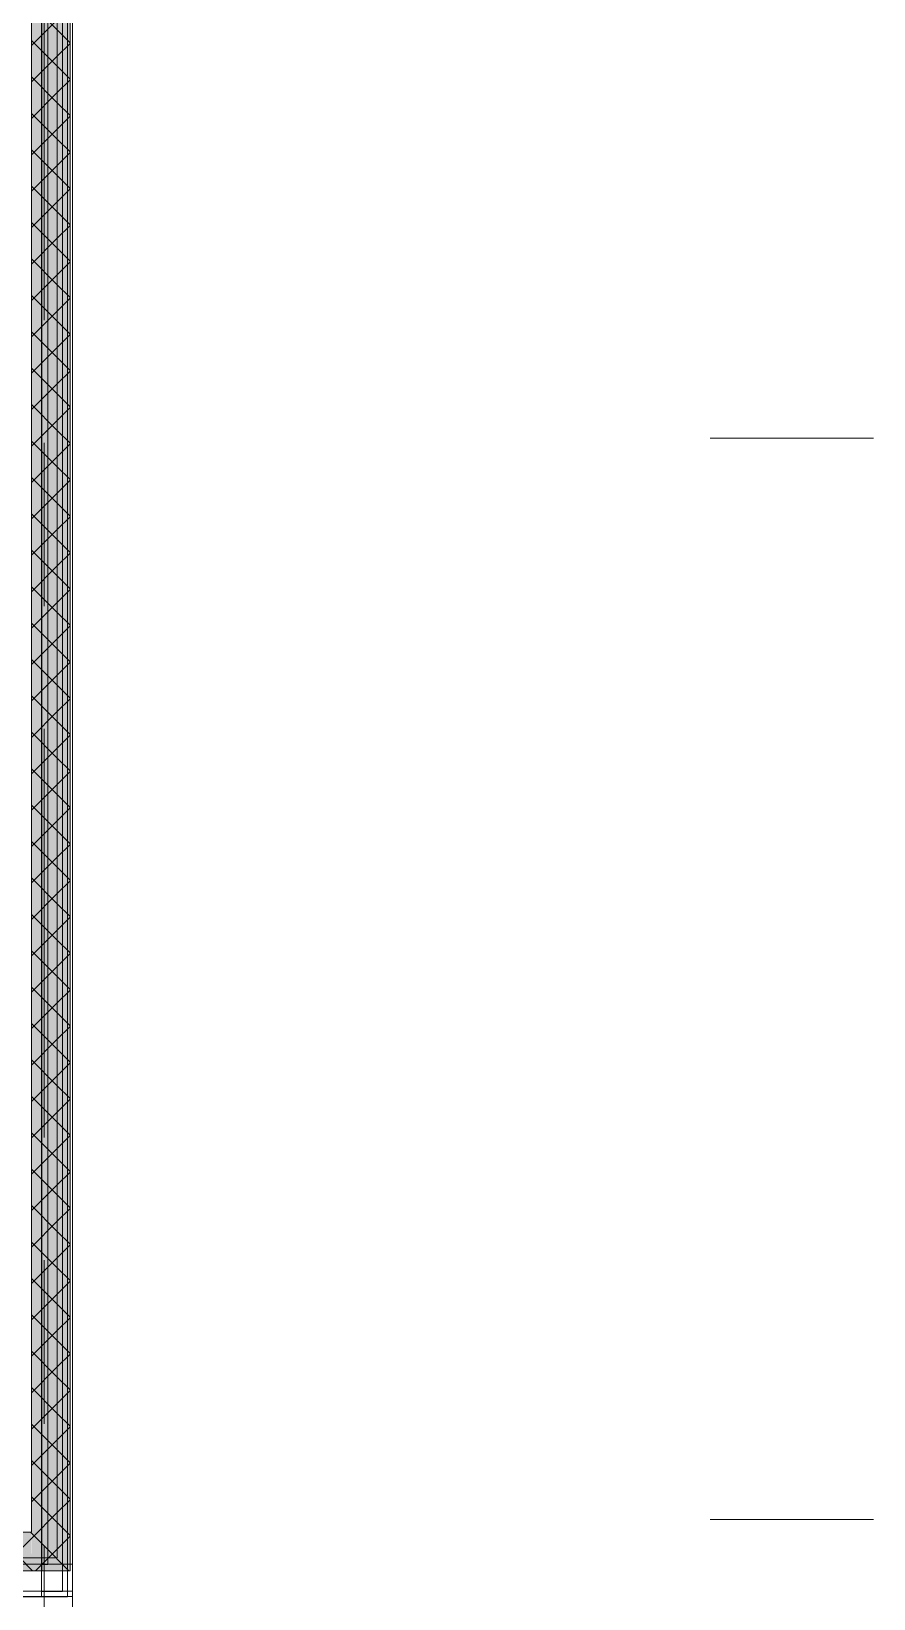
# Model space of a CAD drawing. Header units: millimetres. Extents: x -3817 to 677485, y -22715 to 103890.
# Drawn here: x 636886 to 640158, y 5168 to 11256 of the extents above; entities that cross this region are included whole.
import ezdxf

# ---------------------------------------------------------------- set-up
doc = ezdxf.new("R2010")
doc.units = ezdxf.units.MM
doc.layers.add('PDF _Геометрия', color=7, linetype='Continuous', true_color=0x1d1d1d)
doc.layers.add('PDF _Сплошная заливка', color=7, linetype='Continuous', true_color=0xffffff)

msp = doc.modelspace()

# ---------------------------------------------------------------- hatches: boundary and pattern name
at = {"layer": 'PDF _Сплошная заливка', "transparency": 33554559}
h = msp.add_hatch(color=256, dxfattribs=at)
h.paths.add_polyline_path([(636885.5, 5326.9), (636887.1, 5326.9), (636885.5, 5426.9), (636285.5, 5426.9), (636285.5, 5326.9), (636385.5, 5326.9)], flags=0)
h.paths.add_polyline_path([(635385.5, 5326.9), (635385.5, 5426.9), (634485.5, 5426.9), (634485.5, 5326.9), (634924.8, 5326.9)], flags=0)
h.paths.add_polyline_path([(633585.5, 5326.9), (633585.5, 5426.9), (632265.5, 5426.9), (632265.5, 5326.9), (633468.1, 5326.9)], flags=0)
h.paths.add_polyline_path([(629098, 5326.9), (629265.5, 5326.9), (629265.5, 5426.9), (627885.5, 5426.9), (627885.5, 5326.9), (628369.6, 5326.9)], flags=0)
h = msp.add_hatch(color=256, dxfattribs=at)
h.paths.add_polyline_path([(636987.1, 5276.9), (636987.1, 5326.9), (636285.5, 5326.9), (636285.5, 5276.9), (636887.1, 5276.9)], flags=0)
h.paths.add_polyline_path([(635385.5, 5276.9), (635385.5, 5326.9), (634485.5, 5326.9), (634485.5, 5276.9), (634924.8, 5276.9)], flags=0)
h.paths.add_polyline_path([(633585.5, 5276.9), (633585.5, 5326.9), (632265.5, 5326.9), (632265.5, 5276.9), (633468.1, 5276.9)], flags=0)
h.paths.add_polyline_path([(629098, 5276.9), (629265.5, 5276.9), (629265.5, 5326.9), (627885.5, 5326.9), (627885.5, 5276.9), (628369.6, 5276.9)], flags=0)

# ---------------------------------------------------------------- linework, layer by layer
at = {"layer": 'PDF _Геометрия', "color": 7, "lineweight": 9}
for points in [[(636926.1, 5176.9), (636926.1, 16916.8), (636626.1, 17066.8), (637226.1, 17366.8), (636926.1, 17516.8), (636926.1, 29256.6)], [(637109.9, 15245.9), (636745.5, 15063.7), (637045.5, 14913.7), (637045.5, 1304.6)], [(636926.1, 5300.9), (636950.5, 5300.9), (636950.5, 12196.9)], [(637037.1, 12118.9), (637037.1, 5276.9), (636987.1, 5276.9), (636887.1, 5276.9), (636285.5, 5276.9)], [(636987.1, 12118.9), (636987.1, 5326.9), (636887.1, 5326.9), (636285.5, 5326.9)], [(637007.1, 12117.9), (637007.1, 5195.9), (636927.1, 5195.9)], [(636927.1, 12117.9), (636927.1, 5275.9)], [(636285.5, 5301.9), (637045.5, 5301.9)], [(637045.5, 5196.9), (637037.1, 5196.9), (636887.1, 5196.9), (636285.5, 5196.9)]]:
    msp.add_lwpolyline(points, dxfattribs=at)
at = {"layer": 'PDF _Геометрия', "color": 9, "lineweight": 9, "true_color": 0xc0c0c0}
for points in [[(636581, 5175.9), (636777.1, 5175.9), (637007.1, 5175.9), (637027.1, 5175.9), (637027.1, 12117.9), (636926.1, 12117.9)], [(637045.5, 12118.9), (636887.1, 12118.9), (636887.1, 5426.9), (636815.5, 5426.9)], [(636285.5, 6141.9), (636265.5, 6141.9), (636265.5, 5426.9), (636285.5, 5426.9), (636285.5, 5176.9), (636887.1, 5176.9), (637045.5, 5176.9)]]:
    msp.add_lwpolyline(points, dxfattribs=at)
at = {"layer": 'PDF _Геометрия', "color": 253, "lineweight": 9, "true_color": 0xaaaaaa}
for points in [[(636935.5, 10134), (636935.5, 11721.5)], [(636935.5, 9022.8), (636935.5, 9657.8)], [(639522.7, 9675.9), (640157.7, 9675.9)], [(636935.5, 6959), (636935.5, 8546.5)], [(636935.5, 5847.8), (636935.5, 6482.8)], [(639522.7, 5475.9), (640157.7, 5475.9)], [(637570.5, -30.4), (637570.5, 604.6), (636935.5, 1239.6), (636935.5, 3739.6), (636935.5, 5371.5)]]:
    msp.add_lwpolyline(points, dxfattribs=at)
at = {"layer": 'PDF _Геометрия', "lineweight": 9}
for points in [[(637037.1, 11211.9), (636987.1, 11261.9), (636887.1, 11361.9)], [(636887.1, 11200.9), (636987.1, 11300.9), (637037.1, 11350.9)], [(637037.1, 11070.5), (636987.1, 11120.5), (636887.1, 11220.5)], [(636887.1, 11059.5), (636987.1, 11159.5), (637037.1, 11209.5)], [(637037.1, 10929), (636987.1, 10979), (636887.1, 11079)], [(636887.1, 10918), (636987.1, 11018), (637037.1, 11068)], [(637037.1, 10787.6), (636987.1, 10837.6), (636887.1, 10937.6)], [(636887.1, 10776.6), (636987.1, 10876.6), (637037.1, 10926.6)], [(637037.1, 10646.2), (636987.1, 10696.2), (636887.1, 10796.2)], [(636887.1, 10635.2), (636987.1, 10735.2), (637037.1, 10785.2)], [(637037.1, 10504.8), (636987.1, 10554.8), (636887.1, 10654.8)], [(636887.1, 10493.8), (636987.1, 10593.8), (637037.1, 10643.8)], [(637037.1, 10363.4), (636987.1, 10413.4), (636887.1, 10513.4)], [(636887.1, 10352.3), (636987.1, 10452.3), (637037.1, 10502.3)], [(637037.1, 10221.9), (636987.1, 10271.9), (636887.1, 10371.9)], [(636887.1, 10210.9), (636987.1, 10310.9), (637037.1, 10360.9)], [(637037.1, 10080.5), (636987.1, 10130.5), (636887.1, 10230.5)], [(636887.1, 10069.5), (636987.1, 10169.5), (637037.1, 10219.5)], [(637037.1, 9939.1), (636987.1, 9989.1), (636887.1, 10089.1)], [(636887.1, 9928.1), (636987.1, 10028.1), (637037.1, 10078.1)], [(637037.1, 9797.7), (636987.1, 9847.7), (636887.1, 9947.7)], [(636887.1, 9786.7), (636987.1, 9886.7), (637037.1, 9936.7)], [(637037.1, 9656.2), (636987.1, 9706.2), (636887.1, 9806.2)], [(636887.1, 9645.2), (636987.1, 9745.2), (637037.1, 9795.2)], [(637037.1, 9514.8), (636987.1, 9564.8), (636887.1, 9664.8)], [(636887.1, 9503.8), (636987.1, 9603.8), (637037.1, 9653.8)], [(637037.1, 9373.4), (636987.1, 9423.4), (636887.1, 9523.4)], [(636887.1, 9362.4), (636987.1, 9462.4), (637037.1, 9512.4)], [(637037.1, 9232), (636987.1, 9282), (636887.1, 9382)], [(636887.1, 9221), (636987.1, 9321), (637037.1, 9371)], [(637037.1, 9090.6), (636987.1, 9140.6), (636887.1, 9240.6)], [(636887.1, 9079.6), (636987.1, 9179.6), (637037.1, 9229.6)], [(637037.1, 8949.1), (636987.1, 8999.1), (636887.1, 9099.1)], [(636887.1, 8938.1), (636987.1, 9038.1), (637037.1, 9088.1)], [(637037.1, 8807.7), (636987.1, 8857.7), (636887.1, 8957.7)], [(636887.1, 8796.7), (636987.1, 8896.7), (637037.1, 8946.7)], [(637037.1, 8666.3), (636987.1, 8716.3), (636887.1, 8816.3)], [(636887.1, 8655.3), (636987.1, 8755.3), (637037.1, 8805.3)], [(637037.1, 8524.9), (636987.1, 8574.9), (636887.1, 8674.9)], [(636887.1, 8513.9), (636987.1, 8613.9), (637037.1, 8663.9)], [(637037.1, 8383.5), (636987.1, 8433.5), (636887.1, 8533.5)], [(636887.1, 8372.4), (636987.1, 8472.4), (637037.1, 8522.4)], [(637037.1, 8242), (636987.1, 8292), (636887.1, 8392)], [(636887.1, 8231), (636987.1, 8331), (637037.1, 8381)], [(637037.1, 8100.6), (636987.1, 8150.6), (636887.1, 8250.6)], [(636887.1, 8089.6), (636987.1, 8189.6), (637037.1, 8239.6)], [(637037.1, 7959.2), (636987.1, 8009.2), (636887.1, 8109.2)], [(636887.1, 7948.2), (636987.1, 8048.2), (637037.1, 8098.2)], [(637037.1, 7817.8), (636987.1, 7867.8), (636887.1, 7967.8)], [(636887.1, 7806.8), (636987.1, 7906.8), (637037.1, 7956.8)], [(637037.1, 7676.3), (636987.1, 7726.3), (636887.1, 7826.3)], [(636887.1, 7665.3), (636987.1, 7765.3), (637037.1, 7815.3)], [(637037.1, 7534.9), (636987.1, 7584.9), (636887.1, 7684.9)], [(636887.1, 7523.9), (636987.1, 7623.9), (637037.1, 7673.9)], [(637037.1, 7393.5), (636987.1, 7443.5), (636887.1, 7543.5)], [(636887.1, 7382.5), (636987.1, 7482.5), (637037.1, 7532.5)], [(637037.1, 7252.1), (636987.1, 7302.1), (636887.1, 7402.1)], [(636887.1, 7241.1), (636987.1, 7341.1), (637037.1, 7391.1)], [(637037.1, 7110.7), (636987.1, 7160.7), (636887.1, 7260.7)], [(636887.1, 7099.7), (636987.1, 7199.7), (637037.1, 7249.7)], [(637037.1, 6969.2), (636987.1, 7019.2), (636887.1, 7119.2)], [(636887.1, 6958.2), (636987.1, 7058.2), (637037.1, 7108.2)], [(637037.1, 6827.8), (636987.1, 6877.8), (636887.1, 6977.8)], [(636887.1, 6816.8), (636987.1, 6916.8), (637037.1, 6966.8)], [(637037.1, 6686.4), (636987.1, 6736.4), (636887.1, 6836.4)], [(636887.1, 6675.4), (636987.1, 6775.4), (637037.1, 6825.4)], [(637037.1, 6545), (636987.1, 6595), (636887.1, 6695)], [(636887.1, 6534), (636987.1, 6634), (637037.1, 6684)], [(637037.1, 6403.6), (636987.1, 6453.6), (636887.1, 6553.6)], [(636887.1, 6392.5), (636987.1, 6492.5), (637037.1, 6542.5)], [(637037.1, 6262.1), (636987.1, 6312.1), (636887.1, 6412.1)], [(636887.1, 6251.1), (636987.1, 6351.1), (637037.1, 6401.1)], [(637037.1, 6120.7), (636987.1, 6170.7), (636887.1, 6270.7)], [(636887.1, 6109.7), (636987.1, 6209.7), (637037.1, 6259.7)], [(637037.1, 5979.3), (636987.1, 6029.3), (636887.1, 6129.3)], [(636887.1, 5968.3), (636987.1, 6068.3), (637037.1, 6118.3)], [(637037.1, 5837.9), (636987.1, 5887.9), (636887.1, 5987.9)], [(636887.1, 5826.9), (636987.1, 5926.9), (637037.1, 5976.9)], [(637037.1, 5696.4), (636987.1, 5746.4), (636887.1, 5846.4)], [(636887.1, 5685.4), (636987.1, 5785.4), (637037.1, 5835.4)], [(637037.1, 5555), (636987.1, 5605), (636887.1, 5705)], [(636887.1, 5544), (636987.1, 5644), (637037.1, 5694)], [(636761.3, 5276.9), (636811.3, 5326.9), (636887.1, 5402.6), (636987.1, 5502.6), (637037.1, 5552.6)], [(637037.1, 5413.6), (636987.1, 5463.6), (636887.1, 5563.6)], [(636891, 5276.9), (636841, 5326.9), (636741, 5426.9)], [(637032.4, 5276.9), (636987.1, 5322.2), (636982.4, 5326.9), (636887.1, 5422.2), (636882.4, 5426.9)], [(636902.7, 5276.9), (636952.7, 5326.9), (636987.1, 5361.2), (637037.1, 5411.2)]]:
    msp.add_lwpolyline(points, dxfattribs=at)
at = {"layer": 'PDF _Сплошная заливка', "lineweight": 35, "transparency": 33554559}
for points in [[(636987.1, 5326.9), (636987.1, 12118.9), (636887.1, 5326.9), (636887.1, 12118.9)], [(637037.1, 5276.9), (637037.1, 12118.9), (636987.1, 5276.9), (636987.1, 12118.9)]]:
    msp.add_solid(points, dxfattribs=at)

doc.saveas('drawing.dxf')
